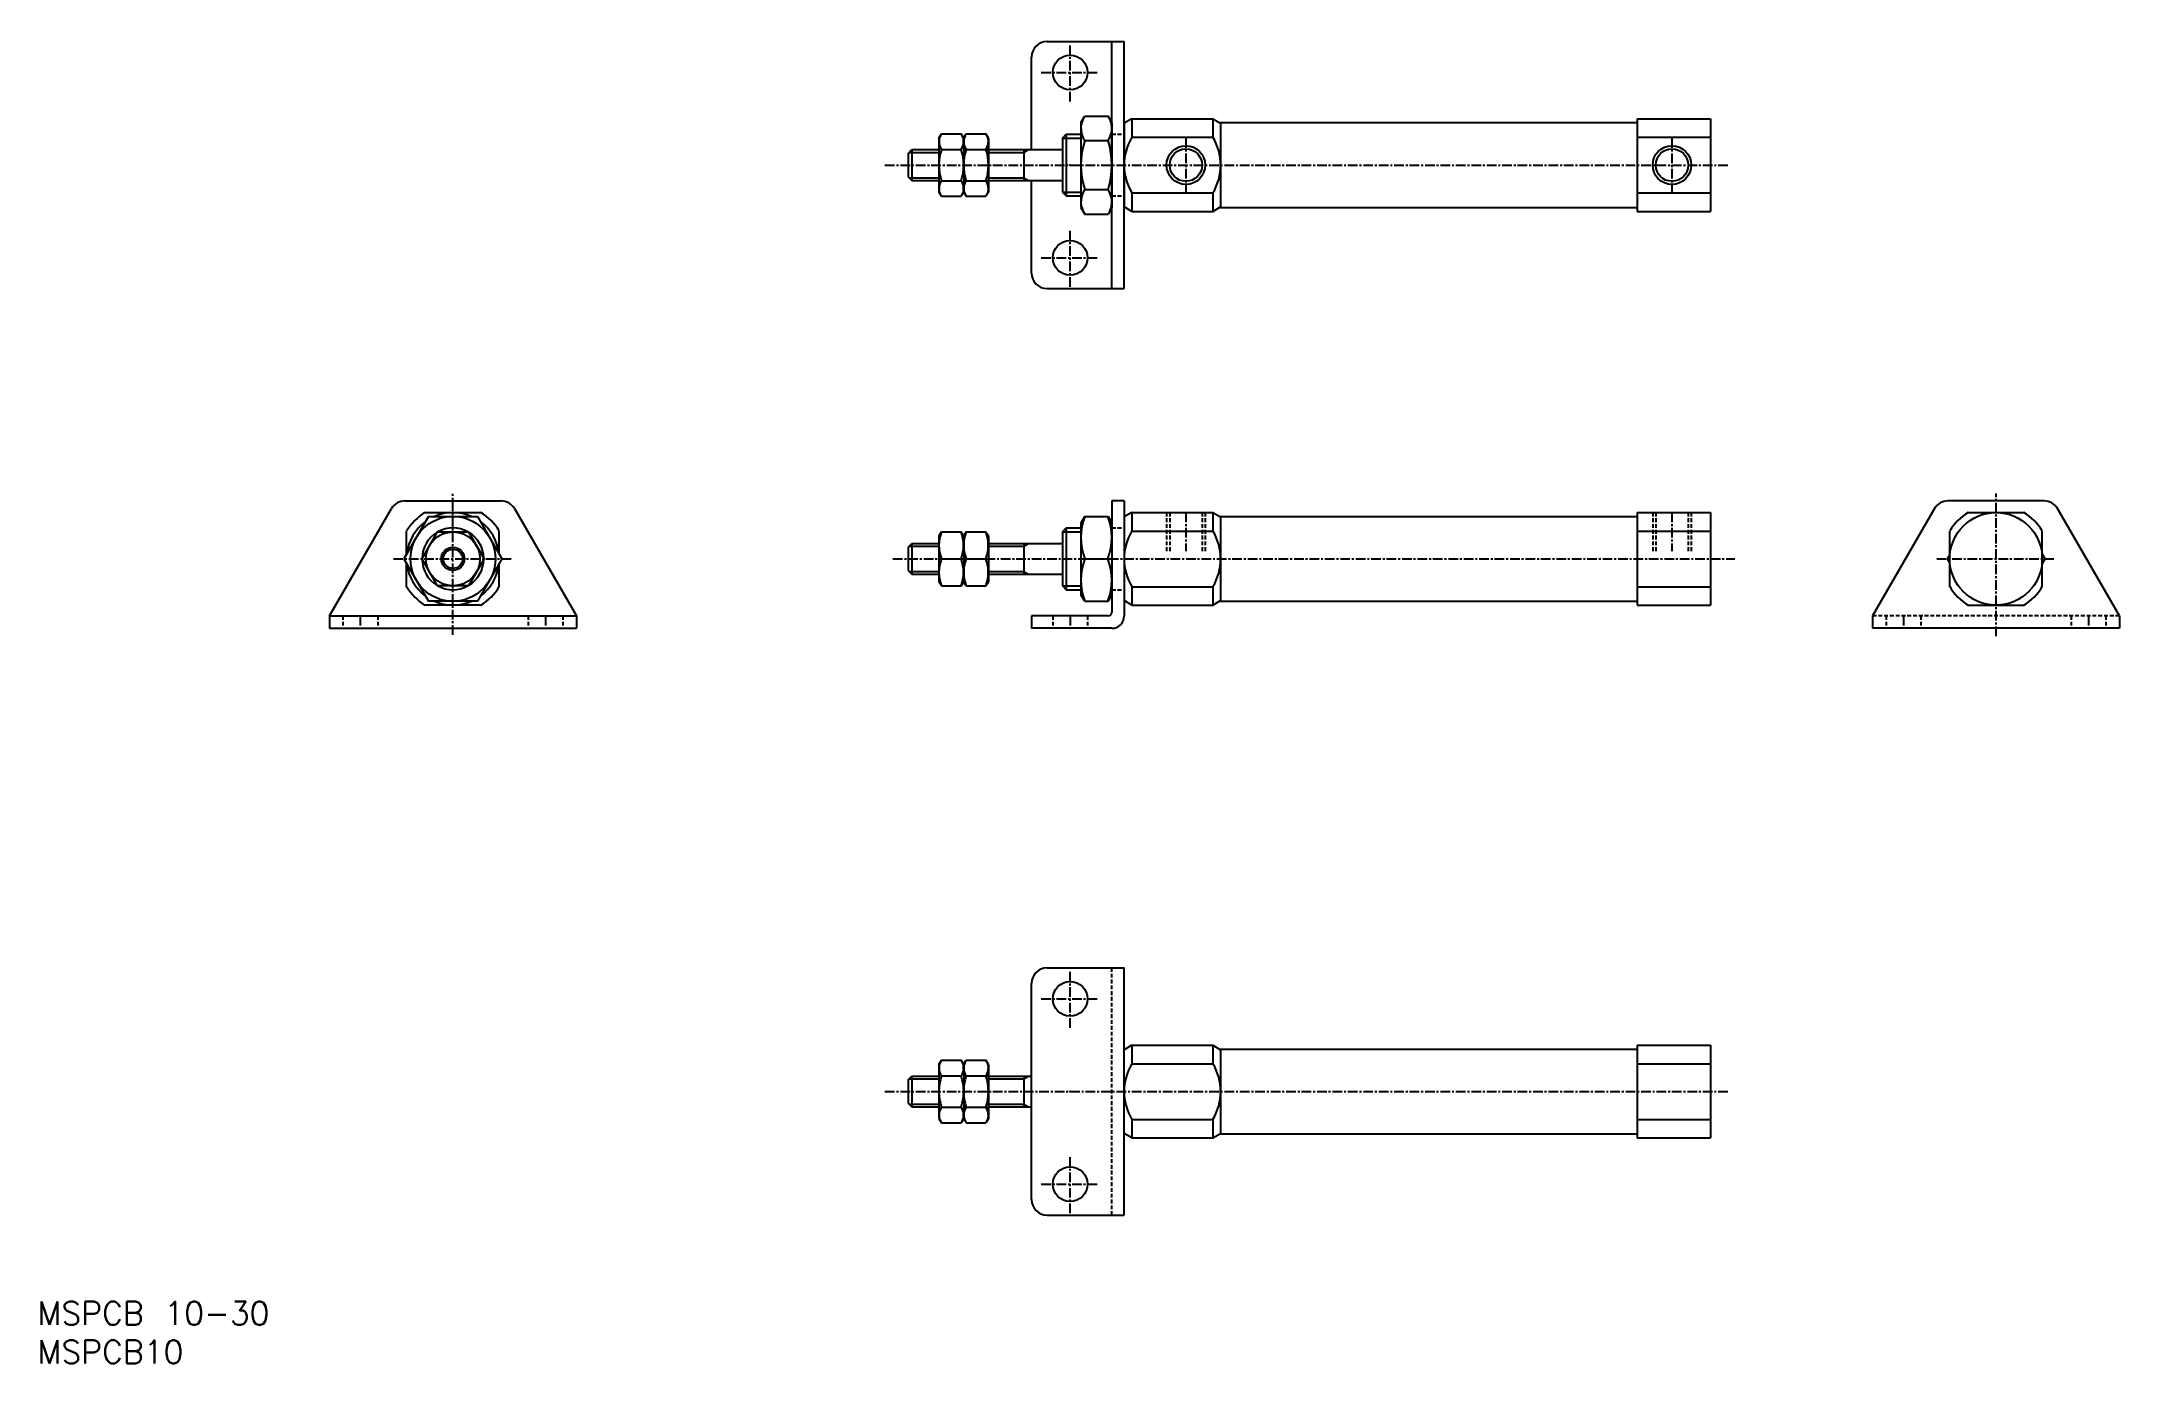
# Model space of a CAD drawing. Extents: x 1 to 270, y 0 to 171.
import ezdxf

# ---------------------------------------------------------------- set-up
doc = ezdxf.new("R2010")
doc.units = 0
doc.linetypes.add('CENTER', pattern=[2, 1.25, -0.25, 0.25, -0.25])
doc.linetypes.add('DASHED', pattern=[0.75, 0.5, -0.25])
doc.layers.get('0').update_dxf_attribs({"linetype": 'CONTINUOUS'})
doc.layers.add('CENTER', color=1, linetype='CENTER')
doc.styles.get("Standard").update_dxf_attribs({"font": 'txt.shx'})

# ---------------------------------------------------------------- blocks, each defined once
blk = doc.blocks.new('*U24')
at = {"color": 7, "linetype": 'CONTINUOUS'}
blk.add_text('MSPCB10', height=3, dxfattribs=at).set_placement((0, 0))
blk = doc.blocks.new('*U25')
at = {"color": 7, "linetype": 'CONTINUOUS'}
blk.add_text('MSPCB 10-30', height=3, dxfattribs=at).set_placement((0, 5))

msp = doc.modelspace()

# ---------------------------------------------------------------- linework, layer by layer
at = {"color": 7, "linetype": 'CONTINUOUS'}
for p, q in [((130.83, 171.22), (140.83, 171.22)), ((139.23, 139.22), (139.23, 171.22)), ((140.83, 139.22), (140.83, 171.22)), ((128.83, 157.22), (128.83, 169.22)), ((116.83, 158.72), (117.14, 159.26)), ((117.14, 159.26), (119.72, 159.26)), ((120.03, 158.72), (119.72, 159.26)), ((120.03, 158.72), (120.34, 159.26)), ((120.34, 159.26), (122.92, 159.26)), ((123.23, 158.72), (122.92, 159.26)), ((132.83, 158.72), (133.33, 159.22)), ((133.33, 159.22), (133.33, 151.22)), ((133.33, 159.22), (135.23, 159.22)), ((135.23, 160.72), (135.72, 161.57)), ((135.23, 160.72), (135.23, 149.72)), ((135.72, 161.57), (138.74, 161.57)), ((139.23, 160.72), (138.74, 161.57)), ((139.23, 160.72), (139.23, 149.72)), ((141.83, 161.22), (140.83, 160.64)), ((140.83, 160.64), (140.83, 149.8)), ((141.83, 161.22), (141.83, 158.82)), ((141.83, 161.22), (152.33, 161.22)), ((152.33, 161.22), (153.33, 160.64)), ((152.33, 161.22), (152.33, 158.82)), ((153.33, 160.72), (207.33, 160.72)), ((153.33, 160.72), (153.33, 149.72)), ((207.33, 161.22), (216.83, 161.22)), ((207.33, 161.22), (207.33, 149.22)), ((216.83, 161.22), (216.83, 149.22)), ((112.83, 156.72), (113.33, 157.22)), ((112.83, 156.72), (112.83, 153.72)), ((113.33, 157.22), (113.33, 153.22)), ((113.33, 157.22), (116.83, 157.22)), ((116.83, 158.72), (116.83, 151.72)), ((117.14, 157.24), (119.72, 157.24)), ((120.03, 158.72), (120.03, 151.72)), ((120.34, 157.24), (123.23, 157.24)), ((123.23, 158.72), (123.23, 151.72)), ((123.23, 157.22), (132.83, 157.22)), ((127.83, 157.22), (127.83, 153.22)), ((132.83, 158.72), (132.83, 151.72)), ((135.72, 158.39), (138.74, 158.39)), ((141.83, 158.82), (152.33, 158.82)), ((207.33, 158.82), (216.83, 158.82)), ((112.83, 153.72), (113.33, 153.22)), ((113.33, 153.22), (116.83, 153.22)), ((116.83, 151.72), (117.14, 151.18)), ((117.14, 153.2), (119.72, 153.2)), ((117.14, 151.18), (119.72, 151.18)), ((120.03, 151.72), (119.72, 151.18)), ((120.03, 151.72), (120.34, 151.18)), ((120.34, 153.2), (123.23, 153.2)), ((120.34, 151.18), (122.92, 151.18)), ((123.23, 151.72), (122.92, 151.18)), ((123.23, 153.22), (132.83, 153.22)), ((128.83, 141.22), (128.83, 153.22)), ((132.83, 151.72), (133.33, 151.22)), ((133.33, 151.22), (135.23, 151.22)), ((135.72, 152.04), (138.74, 152.04)), ((141.83, 151.61), (152.33, 151.61)), ((141.83, 151.61), (141.83, 149.22)), ((152.33, 151.61), (152.33, 149.22)), ((207.33, 151.61), (216.83, 151.61)), ((135.23, 149.72), (135.72, 148.87)), ((135.72, 148.87), (138.74, 148.87)), ((139.23, 149.72), (138.74, 148.87)), ((141.83, 149.22), (140.83, 149.8)), ((141.83, 149.22), (152.33, 149.22)), ((152.33, 149.22), (153.33, 149.8)), ((153.33, 149.72), (207.33, 149.72)), ((207.33, 149.22), (216.83, 149.22)), ((130.83, 139.22), (140.83, 139.22)), ((37.83, 96.82), (45.85, 110.72)), ((47.59, 111.72), (60.07, 111.72)), ((61.8, 110.72), (69.83, 96.82)), ((139.23, 111.72), (139.23, 97.32)), ((140.83, 111.72), (139.23, 111.72)), ((140.83, 111.72), (140.83, 96.82)), ((245.85, 110.72), (237.83, 96.82)), ((260.07, 111.72), (247.59, 111.72)), ((269.83, 96.82), (261.8, 110.72)), ((50.65, 109.72), (47.48, 104.22)), ((47.83, 104.83), (47.83, 107.82)), ((50.22, 110.22), (57.43, 110.22)), ((50.65, 109.72), (57, 109.72)), ((57, 109.72), (60.18, 104.22)), ((59.83, 104.83), (59.83, 107.82)), ((132.83, 107.72), (133.33, 108.22)), ((133.33, 108.22), (133.33, 100.22)), ((133.33, 108.22), (135.23, 108.22)), ((135.72, 109.72), (135.23, 108.87)), ((135.23, 108.87), (135.23, 99.57)), ((135.72, 109.72), (138.74, 109.72)), ((138.74, 109.72), (139.23, 108.87)), ((139.23, 108.87), (139.23, 99.57)), ((141.83, 110.22), (140.83, 109.64)), ((140.83, 109.64), (140.83, 98.8)), ((141.83, 110.22), (141.83, 107.82)), ((141.83, 110.22), (152.33, 110.22)), ((141.83, 107.82), (152.33, 107.82)), ((152.33, 110.22), (153.33, 109.64)), ((152.33, 110.22), (152.33, 107.82)), ((153.33, 109.72), (207.33, 109.72)), ((153.33, 109.72), (153.33, 98.72)), ((207.33, 110.22), (216.83, 110.22)), ((207.33, 110.22), (207.33, 98.22)), ((207.33, 107.82), (216.83, 107.82)), ((216.83, 110.22), (216.83, 98.22)), ((247.83, 100.61), (247.83, 107.82)), ((250.22, 110.22), (257.43, 110.22)), ((259.83, 100.61), (259.83, 107.82)), ((51.81, 107.72), (49.79, 104.22)), ((51.81, 107.72), (55.85, 107.72)), ((55.85, 107.72), (57.87, 104.22)), ((112.83, 105.72), (113.33, 106.22)), ((112.83, 105.72), (112.83, 102.72)), ((113.33, 106.22), (113.33, 102.22)), ((113.33, 106.22), (116.83, 106.22)), ((117.14, 107.72), (116.83, 107.18)), ((116.83, 107.18), (116.83, 101.26)), ((117.14, 107.72), (119.72, 107.72)), ((119.72, 107.72), (120.03, 107.18)), ((120.34, 107.72), (120.03, 107.18)), ((120.03, 107.18), (120.03, 101.26)), ((120.34, 107.72), (122.92, 107.72)), ((122.92, 107.72), (123.23, 107.18)), ((123.23, 107.18), (123.23, 101.26)), ((123.23, 106.22), (132.83, 106.22)), ((127.83, 106.22), (127.83, 102.22)), ((132.83, 107.72), (132.83, 100.72)), ((47.48, 104.22), (50.65, 98.72)), ((47.83, 100.61), (47.83, 103.61)), ((49.79, 104.22), (51.81, 100.72)), ((57.87, 104.22), (55.85, 100.72)), ((60.18, 104.22), (57, 98.72)), ((59.83, 100.61), (59.83, 103.61)), ((112.83, 102.72), (113.33, 102.22)), ((117.14, 104.22), (119.72, 104.22)), ((120.34, 104.22), (122.92, 104.22)), ((135.72, 104.22), (138.74, 104.22)), ((247.83, 104.83), (247.48, 104.22)), ((247.48, 104.22), (247.83, 103.61)), ((259.83, 104.83), (260.18, 104.22)), ((260.18, 104.22), (259.83, 103.61)), ((55.85, 100.72), (51.81, 100.72)), ((113.33, 102.22), (116.83, 102.22)), ((117.14, 100.72), (116.83, 101.26)), ((117.14, 100.72), (119.72, 100.72)), ((119.72, 100.72), (120.03, 101.26)), ((120.34, 100.72), (120.03, 101.26)), ((120.34, 100.72), (122.92, 100.72)), ((122.92, 100.72), (123.23, 101.26)), ((123.23, 102.22), (132.83, 102.22)), ((132.83, 100.72), (133.33, 100.22)), ((133.33, 100.22), (135.23, 100.22)), ((141.83, 100.61), (141.83, 98.22)), ((141.83, 100.61), (152.33, 100.61)), ((152.33, 100.61), (152.33, 98.22)), ((207.33, 100.61), (216.83, 100.61)), ((57.43, 98.22), (50.22, 98.22)), ((57, 98.72), (50.65, 98.72)), ((135.72, 98.72), (135.23, 99.57)), ((135.72, 98.72), (138.74, 98.72)), ((138.74, 98.72), (139.23, 99.57)), ((141.83, 98.22), (140.83, 98.8)), ((141.83, 98.22), (152.33, 98.22)), ((152.33, 98.22), (153.33, 98.8)), ((153.33, 98.72), (207.33, 98.72)), ((207.33, 98.22), (216.83, 98.22)), ((250.22, 98.22), (257.43, 98.22)), ((37.83, 96.82), (69.83, 96.82)), ((37.83, 96.82), (37.83, 95.22)), ((37.83, 95.22), (69.83, 95.22)), ((69.83, 96.82), (69.83, 95.22)), ((138.73, 96.82), (128.83, 96.82)), ((128.83, 96.82), (128.83, 95.22)), ((139.23, 95.22), (128.83, 95.22)), ((237.83, 96.82), (237.83, 95.22)), ((269.83, 95.22), (237.83, 95.22)), ((269.83, 96.82), (269.83, 95.22)), ((130.83, 51.22), (140.83, 51.22)), ((140.83, 19.22), (140.83, 51.22)), ((128.83, 35.22), (128.83, 49.22)), ((141.83, 41.22), (140.83, 40.64)), ((141.83, 41.22), (141.83, 38.82)), ((141.83, 41.22), (152.33, 41.22)), ((152.33, 41.22), (153.33, 40.64)), ((152.33, 41.22), (152.33, 38.82)), ((153.33, 40.72), (207.33, 40.72)), ((153.33, 40.72), (153.33, 29.72)), ((207.33, 41.22), (216.83, 41.22)), ((207.33, 41.22), (207.33, 29.22)), ((216.83, 41.22), (216.83, 29.22)), ((116.83, 38.72), (117.14, 39.26)), ((116.83, 38.72), (116.83, 31.72)), ((117.14, 39.26), (119.72, 39.26)), ((120.03, 38.72), (119.72, 39.26)), ((120.03, 38.72), (120.34, 39.26)), ((120.03, 38.72), (120.03, 31.72)), ((120.34, 39.26), (122.92, 39.26)), ((123.23, 38.72), (122.92, 39.26)), ((123.23, 38.72), (123.23, 31.72)), ((141.83, 38.82), (152.33, 38.82)), ((207.33, 38.82), (216.83, 38.82)), ((112.83, 36.72), (113.33, 37.22)), ((112.83, 36.72), (112.83, 33.72)), ((113.33, 37.22), (113.33, 33.22)), ((113.33, 37.22), (116.83, 37.22)), ((117.14, 37.24), (119.72, 37.24)), ((120.34, 37.24), (123.23, 37.24)), ((123.23, 37.22), (128.83, 37.22)), ((127.83, 37.22), (127.83, 33.22)), ((128.83, 21.22), (128.83, 35.22)), ((112.83, 33.72), (113.33, 33.22)), ((113.33, 33.22), (116.83, 33.22)), ((117.14, 33.2), (119.72, 33.2)), ((120.34, 33.2), (123.23, 33.2)), ((123.23, 33.22), (128.83, 33.22)), ((116.83, 31.72), (117.14, 31.18)), ((117.14, 31.18), (119.72, 31.18)), ((120.03, 31.72), (119.72, 31.18)), ((120.03, 31.72), (120.34, 31.18)), ((120.34, 31.18), (122.92, 31.18)), ((123.23, 31.72), (122.92, 31.18)), ((141.83, 29.22), (140.83, 29.8)), ((141.83, 31.61), (152.33, 31.61)), ((141.83, 31.61), (141.83, 29.22)), ((152.33, 31.61), (152.33, 29.22)), ((152.33, 29.22), (153.33, 29.8)), ((153.33, 29.72), (207.33, 29.72)), ((207.33, 31.61), (216.83, 31.61)), ((141.83, 29.22), (152.33, 29.22)), ((207.33, 29.22), (216.83, 29.22)), ((130.83, 19.22), (140.83, 19.22))]:
    msp.add_line(p, q, dxfattribs=at)
at = {"color": 3, "linetype": 'DASHED'}
for p, q in [((139.23, 159.22), (140.83, 159.22)), ((139.23, 151.22), (140.83, 151.22)), ((139.23, 108.22), (140.83, 108.22)), ((146.33, 110.22), (146.33, 105.22)), ((146.73, 110.22), (146.73, 105.22)), ((150.93, 110.22), (150.93, 105.22)), ((151.33, 110.22), (151.33, 105.22)), ((209.33, 110.22), (209.33, 105.22)), ((209.73, 110.22), (209.73, 105.22)), ((213.93, 110.22), (213.93, 105.22)), ((214.33, 110.22), (214.33, 105.22)), ((139.23, 100.22), (140.83, 100.22)), ((39.58, 96.82), (39.58, 95.22)), ((44.08, 96.82), (44.08, 95.22)), ((63.58, 96.82), (63.58, 95.22)), ((68.08, 96.82), (68.08, 95.22)), ((131.58, 96.82), (131.58, 95.22)), ((136.08, 96.82), (136.08, 95.22)), ((269.83, 96.82), (237.83, 96.82)), ((239.58, 96.82), (239.58, 95.22)), ((244.08, 96.82), (244.08, 95.22)), ((263.58, 96.82), (263.58, 95.22)), ((268.08, 96.82), (268.08, 95.22)), ((139.23, 19.22), (139.23, 51.22))]:
    msp.add_line(p, q, dxfattribs=at)
at = {"color": 3, "linetype": 'CONTINUOUS'}
for p, q in [((112.98, 156.87), (116.83, 156.87)), ((123.23, 156.87), (127.83, 156.87)), ((127.83, 156.87), (128.43, 157.22)), ((132.83, 158.72), (135.23, 158.72)), ((112.98, 153.57), (116.83, 153.57)), ((123.23, 153.57), (127.83, 153.57)), ((127.83, 153.57), (128.43, 153.22)), ((132.83, 151.72), (135.23, 151.72)), ((112.98, 105.87), (116.83, 105.87)), ((123.23, 105.87), (127.83, 105.87)), ((127.83, 105.87), (128.43, 106.22)), ((132.83, 107.72), (135.23, 107.72)), ((112.98, 102.57), (116.83, 102.57)), ((123.23, 102.57), (127.83, 102.57)), ((127.83, 102.57), (128.43, 102.22)), ((132.83, 100.72), (135.23, 100.72)), ((112.98, 36.87), (116.83, 36.87)), ((123.23, 36.87), (127.83, 36.87)), ((127.83, 36.87), (128.43, 37.22)), ((112.98, 33.57), (116.83, 33.57)), ((123.23, 33.57), (127.83, 33.57)), ((127.83, 33.57), (128.43, 33.22))]:
    msp.add_line(p, q, dxfattribs=at)
at = {"color": 7, "linetype": 'CONTINUOUS'}
for centre, radius in [((133.83, 167.22), 2.25), ((148.83, 155.22), 2.1), ((211.83, 155.22), 2.1), ((133.83, 143.22), 2.25), ((53.83, 104.22), 5.5), ((253.83, 104.22), 6), ((53.83, 104.22), 3.5), ((53.83, 104.22), 1.5), ((133.83, 47.22), 2.25), ((133.83, 23.22), 2.25)]:
    msp.add_circle(centre, radius, dxfattribs=at)
at = {"color": 3, "linetype": 'CONTINUOUS'}
for centre, radius in [((148.83, 155.22), 2.5), ((211.83, 155.22), 2.5), ((53.83, 104.22), 1.25)]:
    msp.add_circle(centre, radius, dxfattribs=at)
at = {"color": 7, "linetype": 'CONTINUOUS'}
for centre, radius, start, end in [((130.83, 169.22), 2, 90, 180), ((118.62, 158.25), 1.79, 154.3842, 214.3842), ((118.24, 158.25), 1.79, 325.6158, 25.6158), ((121.82, 158.25), 1.79, 154.3842, 214.3842), ((121.44, 158.25), 1.79, 325.6158, 25.6158), ((138.04, 159.98), 2.81, 154.3842, 214.3842), ((136.42, 159.98), 2.81, 325.6158, 25.6158), ((123.52, 155.22), 6.69, 162.412, 197.588), ((113.34, 155.22), 6.69, 342.412, 17.588), ((126.72, 155.22), 6.69, 162.412, 197.588), ((116.54, 155.22), 6.69, 342.412, 17.588), ((145.74, 155.22), 10.51, 162.412, 197.588), ((128.72, 155.22), 10.51, 342.412, 17.588), ((147.83, 155.22), 7, 148.9973, 211.0027), ((146.33, 155.22), 7, 328.9973, 31.0027), ((118.62, 152.19), 1.79, 145.6158, 205.6158), ((118.24, 152.19), 1.79, 334.3842, 34.3842), ((121.82, 152.19), 1.79, 145.6158, 205.6158), ((121.44, 152.19), 1.79, 334.3842, 34.3842), ((138.04, 150.46), 2.81, 145.6158, 205.6158), ((136.42, 150.46), 2.81, 334.3842, 34.3842), ((130.83, 141.22), 2, 180, 270), ((47.59, 109.72), 2, 90, 150), ((60.07, 109.72), 2, 30, 90), ((247.59, 109.72), 2, 90, 150), ((260.07, 109.72), 2, 30, 90), ((53.83, 104.22), 7, 121.0027, 148.9973), ((53.83, 104.22), 6, 126.4435, 173.5565), ((53.83, 104.22), 6, 66.4435, 113.5565), ((53.83, 104.22), 4, 61.045, 118.955), ((53.83, 104.22), 6, 6.4435, 53.5565), ((53.83, 104.22), 7, 31.0027, 58.9973), ((143.17, 106.97), 7.94, 159.7438, 200.2562), ((131.28, 106.97), 7.94, 339.7438, 20.2562), ((147.83, 104.22), 7, 148.9973, 211.0027), ((146.33, 104.22), 7, 328.9973, 31.0027), ((253.83, 104.22), 7, 121.0027, 148.9973), ((253.83, 104.22), 7, 31.0027, 58.9973), ((53.83, 104.22), 4, 121.045, 178.955), ((53.83, 104.22), 4, 1.045, 58.955), ((121.88, 105.97), 5.05, 159.7438, 200.2562), ((114.97, 105.97), 5.05, 339.7438, 20.2562), ((125.08, 105.97), 5.05, 159.7438, 200.2562), ((118.17, 105.97), 5.05, 339.7438, 20.2562), ((53.83, 104.22), 6, 186.4435, 233.5565), ((53.83, 104.22), 4, 181.045, 238.955), ((53.83, 104.22), 4, 301.045, 358.955), ((53.83, 104.22), 6, 306.4435, 353.5565), ((121.88, 102.47), 5.05, 159.7438, 200.2562), ((114.97, 102.47), 5.05, 339.7438, 20.2562), ((125.08, 102.47), 5.05, 159.7438, 200.2562), ((118.17, 102.47), 5.05, 339.7438, 20.2562), ((143.17, 101.47), 7.94, 159.7438, 200.2562), ((131.28, 101.47), 7.94, 339.7438, 20.2562), ((53.83, 104.22), 7, 211.0027, 238.9973), ((53.83, 104.22), 4, 241.045, 298.955), ((53.83, 104.22), 7, 301.0027, 328.9973), ((253.83, 104.22), 7, 211.0027, 238.9973), ((253.83, 104.22), 7, 301.0027, 328.9973), ((53.83, 104.22), 6, 246.4435, 293.5565), ((138.73, 97.32), 0.5, 270, 0), ((139.23, 96.82), 1.6, 270, 0), ((130.83, 49.22), 2, 90, 180), ((118.62, 38.25), 1.79, 154.3842, 214.3842), ((118.24, 38.25), 1.79, 325.6158, 25.6158), ((121.82, 38.25), 1.79, 154.3842, 214.3842), ((121.44, 38.25), 1.79, 325.6158, 25.6158), ((147.83, 35.22), 7, 148.9973, 211.0027), ((146.33, 35.22), 7, 328.9973, 31.0027), ((123.52, 35.22), 6.69, 162.412, 197.588), ((113.34, 35.22), 6.69, 342.412, 17.588), ((126.72, 35.22), 6.69, 162.412, 197.588), ((116.54, 35.22), 6.69, 342.412, 17.588), ((118.62, 32.19), 1.79, 145.6158, 205.6158), ((118.24, 32.19), 1.79, 334.3842, 34.3842), ((121.82, 32.19), 1.79, 145.6158, 205.6158), ((121.44, 32.19), 1.79, 334.3842, 34.3842), ((130.83, 21.22), 2, 180, 270)]:
    msp.add_arc(centre, radius, start, end, dxfattribs=at)
for p in [(133.83, 155.22), (53.83, 95.22), (133.83, 95.22), (253.83, 95.22), (133.83, 35.22)]:
    msp.add_point(p, dxfattribs=at)
at = {"layer": 'CENTER', "color": 1, "linetype": 'CENTER'}
for p, q in [((133.83, 163.47), (133.83, 170.97)), ((130.08, 167.22), (137.58, 167.22)), ((148.83, 158.72), (148.83, 151.72)), ((211.83, 158.72), (211.83, 151.72)), ((109.83, 155.22), (219.34, 155.22)), ((133.83, 139.47), (133.83, 146.97)), ((130.08, 143.22), (137.58, 143.22)), ((53.83, 94.38), (53.83, 112.64)), ((253.83, 94.22), (253.83, 112.68)), ((148.83, 110.22), (148.83, 105.22)), ((211.83, 110.22), (211.83, 105.22)), ((46.11, 104.22), (61.36, 104.22)), ((110.85, 104.22), (219.97, 104.22)), ((246.14, 104.22), (261.34, 104.22)), ((41.83, 96.82), (41.83, 95.22)), ((65.83, 96.82), (65.83, 95.22)), ((133.83, 96.82), (133.83, 95.22)), ((241.83, 96.82), (241.83, 95.22)), ((265.83, 96.82), (265.83, 95.22)), ((133.83, 43.47), (133.83, 50.97)), ((130.08, 47.22), (137.58, 47.22)), ((109.83, 35.22), (219.34, 35.22)), ((133.83, 19.47), (133.83, 26.97)), ((130.08, 23.22), (137.58, 23.22))]:
    msp.add_line(p, q, dxfattribs=at)

# ---------------------------------------------------------------- block references
at = {"color": 7, "linetype": 'CONTINUOUS'}
for name in ['*U25', '*U24']:
    msp.add_blockref(name, (0, 0), dxfattribs=at)

doc.saveas('drawing.dxf')
